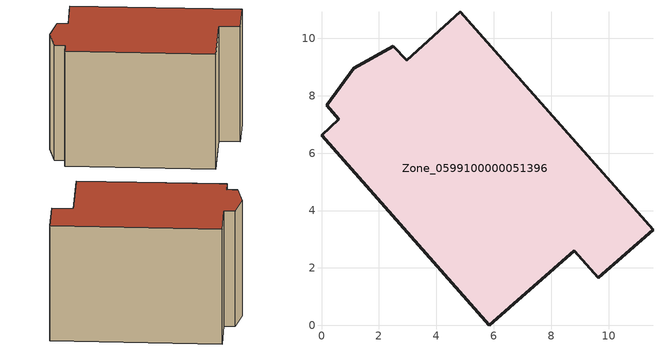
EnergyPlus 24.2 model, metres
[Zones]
Zone_0599100000051396
 floor ground (C_G): 4.84,10.93 11.55,3.33 9.65,1.65 8.81,2.6 5.85,0 0,6.63 0.61,7.18 0.18,7.67 1.13,8.95 2.5,9.72 2.97,9.24 z1.83
 wall outside (C_F): 11.55,3.33 4.84,10.93 2.97,9.24 2.5,9.72 1.13,8.95 0.18,7.67 0.61,7.18 0,6.63 5.85,0 8.81,2.6 9.65,1.65 11.55,3.33 z1.83:9.22
 roof outside (C_R): 0.61,7.18 0,6.63 5.85,0 8.81,2.6 9.65,1.65 11.55,3.33 4.84,10.93 2.97,9.24 2.5,9.72 1.13,8.95 0.18,7.67 z9.22
[BUILDING]
Pand.0599100000051396: North Axis=0; Terrain=City; Loads Convergence Tolerance Value=0.04; Temperature Convergence Tolerance Value=0.4; Solar Distribution=FullExterior; Maximum Number of Warmup Days=25; Minimum Number of Warmup Days=1
[Site:Location]
Rotterdam.The.Hague.AP_ZH_NLD Design_Conditions: Latitude=51.96; Longitude=4.45; Time Zone=1; Elevation=-4.5
[SITE:GROUNDTEMPERATURE:BUILDINGSURFACE]
18, 18, 18, 18, 18, 18, 18, 18, 18, 18, 18, 18
[MATERIAL] Thermal Absorptance=0.9; Solar Absorptance=0.7; Visible Absorptance=0.7
Name | Roughness | Thickness | Conductivity | Density | Specific Heat
G.TC.1946 | MediumSmooth | 0.15 | 1 | 540 | 1210
F.TC.1946 | Rough | 0.3 | 0.857143 | 1920 | 840
R.TC.1946 | MediumRough | 0.2 | 0.909091 | 1500 | 1000
[CONSTRUCTION]
C_G: G.TC.1946
C_F: F.TC.1946
C_R: R.TC.1946
[ZONE]
Zone_0599100000051396: Type=1; Multiplier=1; Ceiling Height=Autocalculate; Volume=Autocalculate; Floor Area=autocalculate; Part of Total Floor Area=Yes
[ZONEINFILTRATION:DESIGNFLOWRATE]
Infil_Zone_0599100000051396: Zone or ZoneList or Space or SpaceList=Zone_0599100000051396; Schedule=AlwaysOn; Design Flow Rate Calculation Method=Flow/Area; Flow Rate per Floor Area=0.003; Constant Term Coefficient=1; Temperature Term Coefficient=0; Velocity Term Coefficient=0; Velocity Squared Term Coefficient=0
[HVACTEMPLATE:ZONE:IDEALLOADSAIRSYSTEM]
Zone_0599100000051396: Maximum Heating Supply Air Temperature=50; Minimum Cooling Supply Air Temperature=13; Maximum Heating Supply Air Humidity Ratio=0.0156; Minimum Cooling Supply Air Humidity Ratio=0.0077; Heating Limit=NoLimit; Cooling Limit=NoLimit; Dehumidification Control Type=ConstantSensibleHeatRatio; Cooling Sensible Heat Ratio=0.7; Dehumidification Setpoint=60; Humidification Control Type=None; Humidification Setpoint=30; Outdoor Air Method=None; Outdoor Air Flow Rate per Person=0.00944; Outdoor Air Flow Rate per Zone Floor Area=0; Outdoor Air Flow Rate per Zone=0; Demand Controlled Ventilation Type=None; Outdoor Air Economizer Type=NoEconomizer; Heat Recovery Type=None; Sensible Heat Recovery Effectiveness=0.7; Latent Heat Recovery Effectiveness=0.65
[ZONECONTROL:THERMOSTAT]
ThermostatControl_Zone_0599100000051396: Zone or ZoneList=Zone_0599100000051396; Control Type Schedule=DualSetpointControlType; Control 1=Thermostat_Zone_0599100000051396; Temperature Difference Between Cutout And Setpoint=0
[THERMOSTATSETPOINT:DUALSETPOINT]
Thermostat_Zone_0599100000051396: Heating Setpoint Temperature Schedule=HeatingSetpoint_Zone_0599100000051396; Cooling Setpoint Temperature Schedule=CoolingSetpoint_Zone_0599100000051396
[SCHEDULE:COMPACT]
HeatingSetpoint_Zone_0599100000051396: Through: 12/31, For: AllDays, Until: 24:00, 21
CoolingSetpoint_Zone_0599100000051396: Through: 12/31, For: AllDays, Until: 24:00, 24
DualSetpointControlType: Through: 12/31, For: AllDays, Until: 24:00, 4
AlwaysOn: Through: 12/31, For: AllDays, Until: 24:00, 1
